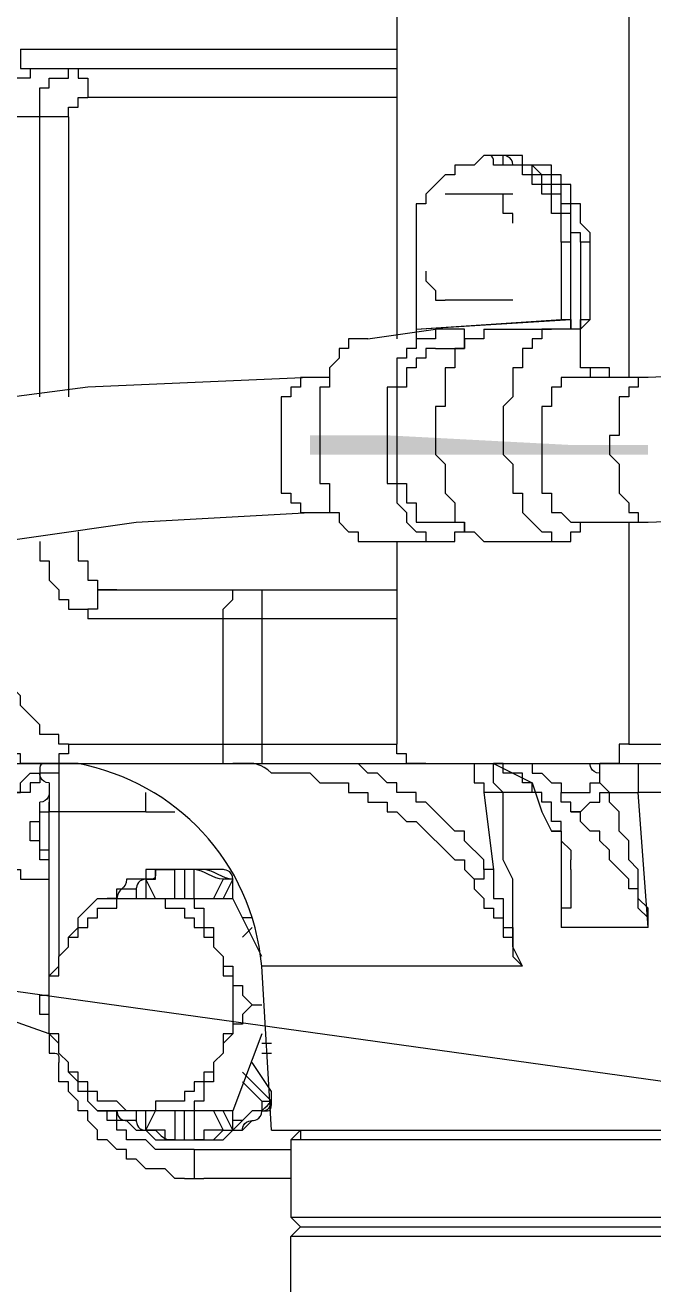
# Model space of a CAD drawing. Header units: millimetres. Extents: x 25083 to 52777, y 24772 to 45779.
# Drawn here: x 39252.31 to 39276.45, y 33806.58 to 33855.01 of the extents above; entities that cross this region are included whole.
import ezdxf

# ---------------------------------------------------------------- set-up
doc = ezdxf.new("R2010")
doc.units = ezdxf.units.MM
doc.layers.add('小车', color=7, linetype='Continuous')
doc.styles.get("Standard").update_dxf_attribs({"font": ''})
doc.styles.get('Standard').set_extended_font_data('SimSun')
doc.dimstyles.new('ISO-25', dxfattribs={"dimtxt": 2.5, "dimasz": 2.5, "dimexe": 1.25, "dimexo": 0.625, "dimtad": 1, "dimtxsty": 'Standard', "dimcen": 2.5, "dimadec": 0, "dimazin": 0, "dimtfac": 1, "dimtmove": 0, "dimatfit": 3, "dimfxl": 1, "dimarcsym": 0})

# ---------------------------------------------------------------- blocks, each defined once
blk = doc.blocks.new('*D925')
at = {"color": 0, "lineweight": -2}
for p, q in [((29677.862, 34881.662), (29677.862, 32448.293)), ((40733.017, 34757.645), (40733.017, 32448.293)), ((29680.362, 32449.543), (40730.517, 32449.543))]:
    blk.add_line(p, q, dxfattribs=at)
at = {"color": 0}
for points in [[(29680.362, 32449.96), (29680.362, 32449.127), (29677.862, 32449.543)], [(40730.517, 32449.127), (40730.517, 32449.96), (40733.017, 32449.543)]]:
    blk.add_solid(points, dxfattribs=at)
at = {"layer": 'DEFPOINTS', "color": 0}
for p in [(29677.862, 34882.287), (40733.017, 34758.27), (40733.017, 32449.543)]:
    blk.add_point(p, dxfattribs=at)
at = {"color": 0, "insert": (35205.439, 32451.628), "char_height": 2.5, "attachment_point": 5}
blk.add_mtext('11055,15', dxfattribs=at)
blk = doc.blocks.new('zw$D2F4')
h = blk.add_hatch(color=7)
h.dxf.hatch_style = 2
h.paths.add_polyline_path([(659.162, 227.643), (659.162, 224.672), (659.905, 224.672), (659.905, 227.272), (659.905, 227.643)])
h = blk.add_hatch(color=7)
h.dxf.hatch_style = 2
h.paths.add_polyline_path([(659.162, 224.672), (659.162, 217.616), (659.534, 217.616), (659.905, 224.672)])
h = blk.add_hatch(color=7)
h.dxf.hatch_style = 2
h.paths.add_polyline_path([(659.162, 217.616), (659.162, 214.645), (659.534, 214.645), (659.534, 217.616)])
at = {"color": 7, "lineweight": 5}
for points in [[(646.165, 238.412), (646.165, 336.823)], [(647.279, 267.007), (647.279, 198.677)], [(653.963, 259.209), (654.335, 250.667), (655.449, 242.126), (656.563, 234.328), (656.934, 227.643)], [(662.133, 227.643), (661.762, 236.184), (660.648, 244.726), (659.534, 252.524), (659.162, 259.209)], [(636.881, 237.67), (639.109, 243.983)], [(672.16, 236.927), (672.16, 241.012)], [(647.279, 238.412), (647.279, 238.784), (647.65, 238.784), (647.65, 239.155), (648.021, 239.155), (648.021, 239.527)], [(648.021, 236.927), (648.021, 237.298), (648.393, 237.298), (648.393, 238.041), (648.764, 238.041), (649.507, 238.784), (649.878, 238.784), (650.25, 239.155), (650.992, 239.155), (650.992, 239.527), (653.963, 239.527)], [(674.017, 238.412), (673.645, 238.412), (673.645, 239.155), (673.274, 239.155), (673.274, 239.527), (672.16, 239.527)], [(643.565, 239.155), (643.194, 239.155), (643.194, 238.784), (642.822, 238.784), (642.822, 238.041)], [(646.165, 239.155), (646.165, 238.784), (646.536, 238.784), (646.907, 238.412)], [(674.759, 238.784), (674.017, 238.784), (674.017, 238.412)], [(674.759, 238.784), (674.759, 224.301)], [(643.194, 237.67), (643.565, 237.67), (643.565, 238.041), (644.308, 238.041), (644.308, 238.412), (644.679, 238.412), (645.051, 238.412), (645.051, 238.041), (645.422, 238.041)], [(646.907, 237.67), (646.907, 238.041), (646.536, 238.041), (646.536, 238.412), (646.165, 238.412)], [(646.907, 238.412), (646.907, 238.041)], [(647.279, 237.67), (647.279, 238.412)], [(674.017, 238.412), (674.017, 224.301)], [(636.138, 237.298), (636.509, 237.298), (636.881, 237.67), (637.623, 237.67), (637.623, 238.041), (637.995, 238.041)], [(637.995, 238.041), (638.366, 238.041), (638.366, 237.67), (639.109, 237.67), (639.48, 237.298), (639.852, 237.298)], [(643.565, 237.67), (643.937, 237.67), (643.937, 238.041), (645.051, 238.041), (645.422, 238.041)], [(645.422, 238.041), (645.793, 238.041)], [(645.422, 238.041), (645.422, 237.67), (645.793, 237.67)], [(655.82, 238.041), (655.077, 238.041), (655.077, 237.67), (654.335, 237.67), (653.963, 237.298), (653.592, 237.298), (653.592, 236.927), (653.22, 236.927), (653.22, 236.184), (652.849, 236.184)], [(661.39, 238.041), (672.16, 238.041)], [(672.16, 238.041), (673.274, 238.041), (673.274, 237.67), (673.645, 237.67), (673.645, 237.298)], [(636.138, 237.298), (636.881, 237.298), (636.881, 237.67), (638.737, 237.67), (639.109, 237.67), (639.109, 237.298), (639.852, 237.298)], [(638.737, 237.67), (645.422, 237.67)], [(645.422, 233.956), (645.422, 237.67)], [(646.165, 237.67), (645.422, 237.67)], [(646.536, 237.67), (646.165, 237.67)], [(646.907, 237.298), (646.907, 237.67)], [(646.907, 237.298), (646.907, 237.67)], [(646.907, 237.298), (646.907, 237.67)], [(646.907, 237.298), (646.907, 237.67)], [(648.021, 236.927), (647.65, 236.927), (647.65, 237.298), (647.279, 237.298), (647.279, 237.67)], [(633.91, 235.813), (634.281, 236.184), (634.653, 236.184), (634.653, 236.556), (635.024, 236.556), (635.395, 236.927), (635.767, 236.927), (636.138, 237.298)], [(633.91, 234.328), (633.91, 234.699), (634.281, 235.07), (634.281, 235.813), (634.653, 235.813), (634.653, 236.184), (635.024, 236.184), (635.024, 236.556), (635.395, 236.556), (635.395, 236.927), (635.767, 236.927), (636.138, 237.298)], [(633.91, 236.184), (633.91, 236.556), (634.281, 236.556), (634.653, 236.927), (635.024, 236.927), (635.024, 237.298), (635.767, 237.298)], [(645.422, 237.298), (639.852, 237.298)], [(639.852, 237.298), (640.223, 236.927), (640.594, 236.927), (640.966, 236.556), (641.337, 236.556), (642.08, 235.813)], [(639.852, 237.298), (640.223, 236.927), (640.594, 236.927), (640.594, 236.556), (640.966, 236.556), (640.966, 236.184), (641.337, 236.184), (641.337, 235.813), (641.708, 235.813), (641.708, 235.442), (641.708, 235.07), (642.08, 235.07), (642.08, 234.328)], [(646.536, 237.298), (645.422, 237.298)], [(646.907, 237.298), (646.536, 237.298)], [(647.279, 236.556), (647.279, 237.298), (646.907, 237.298)], [(647.279, 236.556), (647.279, 236.927)], [(648.021, 236.927), (648.021, 224.301)], [(672.16, 236.927), (661.39, 236.927)], [(672.16, 236.927), (672.531, 236.927), (672.531, 236.556), (672.903, 236.556), (672.903, 236.184)], [(674.017, 236.927), (674.017, 236.556), (673.645, 236.556), (673.645, 236.184), (672.903, 236.184)], [(673.645, 237.298), (673.645, 236.927), (674.017, 236.927)], [(656.191, 236.556), (655.077, 236.556), (655.077, 236.184), (654.335, 236.184), (654.335, 235.813), (653.963, 235.813), (653.963, 235.07)], [(631.31, 232.471), (631.31, 232.842), (631.682, 233.213), (631.682, 233.956), (632.053, 234.328), (632.053, 234.699), (632.424, 234.699), (632.424, 235.07), (632.796, 235.442), (632.796, 235.813), (633.167, 235.813), (633.538, 236.184), (633.91, 236.184)], [(652.849, 224.301), (652.849, 236.184)], [(653.963, 235.07), (653.963, 235.813), (653.22, 235.813), (653.22, 236.184), (652.849, 236.184)], [(672.903, 224.301), (672.903, 236.184)], [(633.167, 234.699), (633.167, 235.07), (633.538, 235.07), (633.538, 235.442), (633.91, 235.442)], [(633.91, 230.614), (633.91, 235.813)], [(642.08, 235.813), (642.08, 230.614)], [(633.538, 234.328), (633.538, 235.07), (633.91, 235.07)], [(642.08, 235.07), (642.451, 235.07), (642.451, 234.328)], [(653.963, 235.07), (653.963, 224.301)], [(632.424, 232.099), (632.424, 233.585), (632.796, 233.956), (632.796, 234.699), (633.167, 234.699)], [(632.796, 232.842), (632.796, 233.213), (633.167, 233.213), (633.167, 233.956)], [(633.167, 233.956), (632.796, 233.585), (632.796, 232.842)], [(633.167, 233.956), (633.91, 233.585)], [(633.167, 233.956), (633.91, 233.956)], [(633.91, 234.328), (633.538, 234.328)], [(636.138, 230.985), (635.767, 231.357), (635.395, 231.357), (635.395, 231.728), (635.024, 231.728), (635.024, 232.099), (634.653, 232.099), (634.653, 232.471), (634.281, 232.471), (634.281, 232.842), (634.281, 233.585), (633.91, 233.585), (633.91, 234.328)], [(642.08, 234.328), (642.08, 233.213), (641.708, 233.213), (641.708, 232.471), (641.337, 232.471), (641.337, 232.099), (640.966, 232.099), (640.966, 231.728), (640.594, 231.728), (640.594, 231.357), (640.223, 231.357), (639.852, 230.985)], [(642.451, 234.328), (642.08, 234.328)], [(642.08, 233.585), (642.822, 233.956)], [(642.822, 233.956), (642.08, 233.956)], [(642.822, 233.956), (642.822, 233.585), (643.194, 233.585), (643.194, 232.842)], [(643.194, 232.842), (643.194, 233.956)], [(645.422, 233.956), (645.422, 232.842)], [(645.422, 233.956), (646.165, 233.956)], [(633.91, 232.842), (632.796, 232.842)], [(632.796, 232.471), (633.91, 232.471)], [(642.08, 232.842), (643.194, 232.842)], [(643.194, 232.471), (642.08, 232.471)], [(632.424, 232.099), (631.31, 232.099), (631.31, 231.728)], [(632.424, 232.099), (632.424, 228.386)], [(633.91, 232.099), (632.796, 232.099)], [(633.167, 230.985), (633.167, 231.728), (632.796, 231.728), (632.796, 232.099)], [(636.138, 230.985), (635.767, 231.357), (635.024, 231.357), (635.024, 231.728), (634.281, 231.728), (634.281, 232.099), (633.91, 232.099)], [(642.08, 232.099), (641.708, 232.099), (641.708, 231.728), (640.966, 231.728), (640.966, 231.357), (640.223, 231.357), (639.852, 230.985)], [(642.08, 232.099), (643.194, 232.099)], [(631.31, 228.386), (631.31, 231.728)], [(632.796, 231.728), (632.796, 231.357), (633.167, 230.985), (633.167, 230.614)], [(647.279, 231.728), (647.279, 230.985), (647.65, 230.985), (648.021, 230.985)], [(633.91, 231.357), (633.167, 230.985)], [(642.822, 230.985), (642.08, 231.357)], [(633.167, 230.614), (633.91, 230.985)], [(633.167, 230.985), (633.167, 230.614), (633.538, 230.243)], [(633.167, 230.985), (633.167, 230.614), (633.538, 230.243)], [(633.538, 230.614), (633.91, 230.614)], [(634.281, 229.5), (633.91, 229.5), (633.91, 229.871), (633.538, 230.243), (633.538, 230.614)], [(636.881, 229.5), (633.91, 230.614)], [(639.852, 230.985), (639.109, 230.985), (639.109, 230.614), (637.252, 230.614), (636.881, 230.614), (636.881, 230.985), (636.138, 230.985)], [(637.995, 229.871), (637.623, 230.243), (637.252, 230.243), (637.252, 230.614), (636.881, 230.614), (636.509, 230.985), (636.138, 230.985)], [(639.852, 230.985), (639.48, 230.985), (639.48, 230.614), (638.737, 230.614), (638.737, 230.243), (638.366, 230.243), (637.995, 229.871)], [(639.852, 229.5), (642.08, 230.614)], [(642.822, 230.614), (642.08, 230.985)], [(642.08, 230.614), (642.451, 230.614)], [(648.021, 230.985), (652.849, 230.985)], [(652.849, 230.985), (653.22, 230.985), (653.592, 230.614), (653.963, 230.614), (653.963, 230.243), (653.963, 229.871)], [(634.281, 229.128), (635.395, 230.243)], [(635.024, 230.243), (634.281, 229.5)], [(640.966, 229.871), (640.594, 230.243)], [(641.337, 229.871), (641.337, 230.243)], [(634.653, 229.128), (635.767, 229.871)], [(637.995, 229.871), (637.995, 229.5)], [(653.963, 229.871), (653.963, 229.5), (653.22, 229.5), (652.849, 229.5)], [(633.167, 229.128), (639.48, 229.5)], [(633.167, 229.128), (633.167, 206.104)], [(636.138, 229.5), (636.138, 229.128)], [(636.509, 229.128), (636.509, 229.5)], [(639.48, 219.473), (639.48, 229.5)], [(648.021, 229.5), (647.279, 229.5), (647.279, 229.128)], [(652.849, 229.5), (648.021, 229.5)], [(659.534, 228.757), (657.677, 228.757), (657.677, 228.386), (657.305, 228.386), (657.305, 228.014), (656.934, 228.014), (656.934, 227.643)], [(662.133, 227.643), (662.133, 228.014), (661.762, 228.014), (661.762, 228.386), (661.39, 228.386), (661.39, 228.757), (659.534, 228.757)], [(626.854, 228.386), (629.082, 228.386)], [(629.454, 228.014), (629.082, 228.386)], [(629.082, 92.468), (629.082, 228.386)], [(629.454, 228.014), (629.825, 228.386)], [(632.796, 228.386), (629.825, 228.386)], [(629.825, 228.386), (629.825, 92.468)], [(632.053, 228.386), (631.682, 228.386)], [(632.424, 228.386), (632.053, 228.386)], [(632.796, 228.386), (632.424, 228.386)], [(632.796, 228.386), (633.167, 228.014)], [(632.796, 109.18), (632.796, 228.386)], [(633.167, 228.386), (633.167, 205.733)], [(629.454, 228.014), (629.454, 92.84)], [(633.167, 228.014), (632.796, 228.014)], [(646.907, 227.643), (646.536, 227.272), (646.536, 226.158), (646.165, 226.158), (646.165, 225.415), (645.793, 225.415), (645.793, 224.672), (645.422, 224.672), (645.422, 224.301), (645.051, 223.929), (645.051, 223.558), (643.565, 222.073), (643.565, 221.701), (643.194, 221.701), (642.822, 221.33)], [(656.934, 227.643), (656.934, 226.529)], [(662.133, 226.9), (662.133, 227.643)], [(663.619, 225.415), (663.619, 226.158), (663.247, 226.158), (663.247, 226.529), (662.876, 226.529), (662.504, 226.9), (661.762, 226.9), (661.762, 227.272), (658.048, 227.272), (658.048, 226.9), (656.934, 226.9), (656.934, 226.529), (656.563, 226.529), (656.191, 226.158), (656.191, 225.786), (655.82, 225.786), (655.82, 225.044)], [(643.194, 220.587), (643.194, 220.959), (643.565, 220.959), (644.308, 221.701), (644.679, 221.701), (644.679, 222.073), (645.793, 223.187), (645.793, 223.558), (646.165, 223.558), (646.165, 224.301), (646.536, 224.301), (646.536, 224.672), (646.907, 225.044), (646.907, 225.415), (647.279, 225.786)], [(663.619, 225.415), (663.99, 222.815)], [(655.82, 225.044), (655.82, 222.444)], [(647.279, 223.187), (647.279, 223.929), (647.65, 223.929), (647.65, 224.301), (648.021, 224.301)], [(655.82, 224.301), (648.021, 224.301)], [(662.133, 224.301), (661.762, 224.301), (661.762, 224.672), (658.048, 224.672), (658.048, 224.301), (657.677, 224.301), (657.305, 224.301), (656.934, 223.929), (656.563, 223.929), (656.191, 223.558), (656.191, 223.187), (655.82, 223.187), (655.82, 222.444)], [(662.876, 223.558), (662.504, 223.558), (662.504, 223.929), (661.762, 223.929), (661.762, 224.301), (659.905, 224.301), (659.534, 224.301), (658.048, 224.301), (658.048, 223.929), (657.305, 223.929), (657.305, 223.558), (656.563, 223.558), (656.563, 222.815)], [(663.99, 222.815), (663.619, 222.815), (663.619, 223.558), (663.247, 223.558), (663.247, 223.929), (662.876, 223.929), (662.876, 224.301), (662.133, 224.301)], [(688.871, 224.301), (663.619, 224.301)], [(663.247, 222.815), (663.247, 223.187), (662.876, 223.187), (662.876, 223.558)], [(663.99, 223.558), (663.619, 223.558)], [(666.961, 223.558), (663.99, 223.558)], [(663.99, 223.558), (664.361, 217.988)], [(663.99, 223.558), (664.361, 217.616)], [(670.674, 220.959), (670.303, 221.33), (670.303, 222.073), (669.932, 222.073), (669.932, 222.444), (669.56, 222.815), (669.189, 223.187), (668.818, 223.187), (668.818, 223.558), (666.961, 223.558)], [(663.99, 220.959), (663.619, 220.959), (663.619, 221.701), (663.247, 221.701), (663.247, 222.073), (662.504, 222.073), (662.504, 222.444), (661.762, 222.444), (661.019, 222.444), (661.019, 222.815), (659.162, 222.815), (658.791, 222.444), (657.677, 222.444), (657.305, 222.073), (656.563, 222.073), (656.563, 221.701), (656.191, 221.701), (656.191, 221.33), (655.82, 220.959), (655.82, 220.587)], [(656.563, 222.815), (656.563, 221.701)], [(663.247, 222.815), (663.247, 221.701)], [(663.99, 221.701), (663.99, 222.815)], [(666.218, 223.187), (665.847, 223.187), (665.475, 222.815), (665.104, 222.815), (665.104, 222.444)], [(655.82, 222.444), (655.82, 222.073), (656.191, 222.073), (656.191, 221.701), (656.563, 221.701)], [(665.104, 219.845), (665.104, 222.444)], [(669.189, 219.845), (669.189, 222.444)], [(642.822, 221.33), (642.451, 221.33), (642.08, 220.959), (641.708, 220.959), (641.708, 220.587), (641.337, 220.587), (641.337, 220.216), (640.594, 220.216), (640.594, 219.845), (639.852, 219.845), (639.48, 219.473)], [(643.194, 220.587), (643.194, 220.959), (642.822, 220.959), (642.822, 221.33)], [(647.279, 221.33), (646.536, 221.33), (646.536, 220.959), (646.165, 220.959)], [(663.247, 221.701), (663.99, 221.701)], [(646.165, 220.959), (643.194, 220.587)], [(646.165, 220.216), (646.165, 220.959)], [(663.99, 220.959), (663.99, 218.359)], [(670.674, 220.587), (670.674, 220.959)], [(643.194, 220.587), (642.08, 220.587), (642.08, 220.216), (640.966, 220.216), (640.966, 219.845), (639.852, 219.845), (639.48, 219.473)], [(646.165, 220.216), (646.536, 220.587), (647.279, 220.587)], [(647.279, 220.587), (646.907, 219.845)], [(646.907, 219.845), (646.907, 220.216), (647.279, 220.216), (647.279, 220.587)], [(655.82, 220.587), (655.82, 217.988)], [(667.332, 217.988), (668.446, 217.988), (668.446, 218.359), (669.189, 218.359), (669.189, 218.73), (669.56, 218.73), (669.56, 219.102), (669.932, 219.102), (669.932, 219.473), (670.303, 219.473), (670.303, 220.587)], [(639.48, 219.473), (640.223, 219.845), (642.822, 219.845), (643.565, 220.216), (646.165, 220.216)], [(646.165, 219.102), (646.165, 220.216)], [(663.99, 218.359), (663.99, 218.73), (663.619, 218.73), (663.619, 219.102), (663.247, 219.102), (663.247, 219.473), (662.504, 219.473), (662.504, 219.845), (661.762, 219.845), (661.39, 219.845), (661.019, 220.216), (659.162, 220.216), (658.791, 219.845), (657.677, 219.845), (657.677, 219.473), (656.934, 219.473), (656.191, 218.73), (656.191, 218.359), (655.82, 218.359), (655.82, 217.988)], [(667.332, 217.616), (668.446, 217.616), (668.446, 217.988), (669.189, 217.988), (669.189, 218.359), (669.56, 218.359), (669.56, 218.73), (669.932, 218.73), (669.932, 219.102), (670.303, 219.102), (670.303, 220.216), (670.674, 220.216)], [(668.075, 219.845), (668.446, 219.845), (668.446, 220.216), (669.189, 220.216)], [(670.674, 219.845), (670.674, 220.216)], [(644.679, 217.988), (645.051, 217.988), (645.051, 218.359), (645.793, 218.359), (645.793, 218.73), (646.165, 218.73), (646.165, 219.102), (646.536, 219.102), (646.536, 219.473), (646.907, 219.473), (646.907, 219.845)], [(647.279, 219.845), (647.279, 219.102), (646.907, 219.102), (646.907, 218.73), (646.536, 218.359), (646.536, 217.988), (646.165, 217.988)], [(646.907, 219.845), (646.536, 219.102)], [(667.332, 216.874), (667.703, 216.874), (668.075, 217.245), (668.818, 217.245), (668.818, 217.616), (669.56, 217.616), (669.56, 217.988), (669.932, 217.988), (669.932, 218.359), (670.303, 218.359), (670.303, 219.473), (670.674, 219.473), (670.674, 219.845)], [(667.332, 217.245), (667.703, 217.245), (667.703, 217.616), (668.818, 217.616), (668.818, 217.988), (669.56, 217.988), (669.56, 218.359), (669.932, 218.359), (669.932, 218.73), (670.303, 219.102), (670.303, 219.845)], [(646.536, 219.102), (645.422, 218.73), (644.679, 218.359)], [(659.534, 218.73), (657.677, 218.73), (657.677, 218.359), (657.305, 218.359), (656.934, 218.359), (656.934, 217.988), (656.563, 217.616)], [(662.133, 217.616), (662.133, 217.988), (661.762, 217.988), (661.762, 218.359), (661.39, 218.359), (661.019, 218.359), (661.019, 218.73), (659.534, 218.73)], [(640.966, 214.645), (640.966, 217.988)], [(643.194, 217.988), (640.966, 217.988)], [(643.194, 217.988), (640.966, 217.988)], [(643.194, 217.616), (641.708, 217.616), (641.708, 217.988), (640.966, 217.988)], [(643.937, 217.988), (643.194, 217.988)], [(644.679, 217.988), (643.194, 217.988)], [(644.679, 217.988), (643.194, 217.988)], [(644.679, 217.988), (644.308, 217.988), (643.937, 217.616), (643.565, 217.616)], [(644.679, 217.988), (643.937, 217.988)], [(644.679, 218.359), (644.679, 217.988)], [(644.679, 217.988), (644.679, 218.359)], [(645.422, 217.616), (645.793, 217.616), (645.793, 217.988), (646.165, 217.988)], [(646.165, 217.988), (646.165, 216.874), (646.536, 216.874), (646.536, 216.502), (646.907, 216.502)], [(655.82, 217.988), (655.82, 217.616), (656.191, 217.616), (656.191, 217.245), (656.563, 217.245), (656.563, 216.874)], [(663.99, 217.245), (663.99, 218.359)], [(667.332, 217.988), (664.361, 217.988)], [(664.361, 217.988), (664.361, 217.616)], [(667.332, 217.616), (667.332, 217.988)], [(640.966, 214.645), (641.337, 214.645), (641.708, 215.017), (642.451, 215.017), (642.451, 215.388), (642.822, 215.388), (643.565, 216.131), (643.937, 216.131), (644.308, 216.502), (644.679, 216.502), (644.679, 216.874), (645.051, 217.245), (645.422, 217.245), (645.422, 217.616)], [(645.422, 217.616), (645.422, 217.245), (645.793, 216.874), (645.793, 216.502), (646.165, 216.502), (646.165, 216.131)], [(656.563, 217.616), (656.563, 214.645)], [(662.133, 214.645), (662.133, 217.616)], [(663.99, 217.616), (667.332, 217.616)], [(664.361, 217.616), (663.99, 217.616)], [(662.504, 217.245), (663.99, 217.245)], [(662.504, 216.874), (662.504, 217.245)], [(663.99, 217.245), (664.361, 217.245)], [(667.332, 217.245), (663.99, 217.245)], [(663.99, 217.245), (664.361, 216.874)], [(664.361, 217.245), (664.361, 216.874)], [(667.332, 216.874), (667.332, 217.245)], [(646.165, 216.131), (646.536, 216.502), (646.907, 216.502)], [(648.021, 215.388), (648.021, 215.76), (647.279, 215.76), (647.279, 216.131), (647.279, 216.502)], [(662.504, 216.874), (662.133, 216.874)], [(662.504, 216.131), (662.504, 216.874)], [(664.361, 216.874), (667.332, 216.874)], [(640.966, 214.645), (641.708, 214.645), (642.08, 215.017), (643.194, 215.017), (643.565, 215.388), (644.308, 215.388), (644.679, 215.76), (645.422, 215.76), (645.793, 216.131), (646.165, 216.131)], [(646.165, 216.131), (646.165, 215.017)], [(659.162, 216.131), (658.791, 215.76), (657.677, 215.76), (657.305, 215.388), (656.934, 215.388), (656.934, 215.017), (656.563, 215.017), (656.563, 214.645)], [(662.133, 214.645), (662.133, 215.017), (661.762, 215.017), (661.762, 215.388), (661.39, 215.388), (661.39, 215.76), (661.019, 215.76), (659.905, 215.76), (659.905, 216.131), (659.162, 216.131)], [(662.133, 216.131), (662.504, 216.131)], [(656.563, 215.388), (648.021, 215.388)], [(648.021, 215.388), (648.021, 199.048)], [(690.356, 215.388), (662.133, 215.388)], [(640.966, 214.645), (646.165, 215.017)], [(646.165, 205.733), (646.165, 215.017)], [(647.279, 215.017), (646.165, 215.017)], [(656.563, 214.645), (656.934, 205.362), (657.677, 195.706), (658.42, 186.422), (658.791, 177.51)], [(664.361, 177.51), (663.99, 187.165), (663.247, 196.82), (662.504, 206.104), (662.133, 214.645)]]:
    blk.add_lwpolyline(points, dxfattribs=at)
for points in [[(642.822, 238.041), (642.822, 237.67), (642.822, 237.67), (642.822, 237.67)], [(646.165, 237.67), (646.165, 237.67), (645.793, 237.67), (645.793, 238.041)], [(646.536, 237.67), (646.536, 238.041), (646.907, 238.041), (646.907, 238.041)], [(646.536, 238.041), (646.536, 238.041), (646.536, 238.041), (646.536, 238.041)], [(647.279, 237.67), (647.279, 238.041), (647.279, 238.041), (646.907, 238.041)], [(636.138, 237.67), (636.138, 237.298), (636.138, 237.298), (635.767, 237.298)], [(636.881, 237.67), (636.881, 237.67), (636.509, 237.67), (636.138, 237.67)], [(646.907, 237.67), (646.907, 237.67), (646.907, 237.67), (646.907, 237.67)], [(639.48, 229.5), (643.565, 229.871), (646.536, 232.842), (647.279, 236.556)], [(633.91, 235.813), (633.91, 235.813), (633.91, 235.813), (633.91, 235.442)], [(633.91, 235.442), (633.91, 235.442), (633.91, 235.442), (633.91, 235.07)], [(642.08, 235.07), (642.08, 235.07), (642.08, 235.442), (642.08, 235.442)], [(633.91, 235.07), (633.538, 235.07), (633.538, 234.699), (633.538, 234.699)], [(642.822, 234.699), (642.451, 234.699), (642.451, 235.07), (642.08, 235.07)], [(633.538, 234.699), (633.167, 234.328), (633.167, 234.328), (633.167, 234.328)], [(642.822, 234.328), (642.822, 234.328), (642.822, 234.328), (642.822, 234.699)], [(633.538, 234.328), (633.538, 234.328), (633.167, 234.328), (633.167, 233.956)], [(633.167, 234.328), (633.167, 234.328), (633.167, 233.956), (633.167, 233.956)], [(633.167, 233.956), (633.167, 233.585), (633.167, 233.585), (633.167, 233.585)], [(633.167, 233.956), (633.167, 233.956), (633.167, 233.956), (633.167, 233.956)], [(633.167, 233.956), (633.167, 233.956), (633.167, 233.956), (633.167, 233.956)], [(642.822, 233.956), (642.822, 234.328), (642.451, 234.328), (642.451, 234.328)], [(642.822, 233.956), (642.822, 233.956), (642.822, 233.956), (642.822, 234.328)], [(643.194, 233.585), (642.822, 233.585), (642.822, 233.585), (642.822, 233.956)], [(643.194, 233.956), (642.822, 233.956), (642.822, 233.956), (642.822, 233.956)], [(642.822, 233.956), (642.822, 233.956), (642.822, 233.956), (642.822, 233.956)], [(633.167, 233.585), (632.796, 233.213), (632.796, 233.213), (632.796, 232.842)], [(643.194, 232.842), (643.194, 233.213), (643.194, 233.213), (643.194, 233.585)], [(631.31, 232.471), (631.31, 232.099), (631.31, 232.099), (631.31, 231.728)], [(632.796, 232.842), (632.796, 232.842), (632.796, 232.842), (632.796, 232.471)], [(632.796, 232.842), (632.796, 232.842), (632.796, 232.471), (632.796, 232.471)], [(632.796, 232.842), (632.796, 232.842), (632.796, 232.471), (632.796, 232.099)], [(632.796, 232.471), (632.796, 232.471), (632.796, 232.471), (632.796, 232.099)], [(643.194, 232.471), (643.194, 232.842), (643.194, 232.842), (643.194, 232.842)], [(643.194, 232.471), (643.194, 232.471), (643.194, 232.842), (643.194, 232.842)], [(643.194, 232.099), (643.194, 232.471), (643.194, 232.842), (643.194, 232.842)], [(643.194, 232.842), (643.194, 232.842), (643.194, 232.842), (643.194, 232.842)], [(643.194, 232.099), (643.194, 232.471), (643.194, 232.471), (643.194, 232.471)], [(632.796, 232.099), (632.796, 231.728), (632.796, 231.728), (632.796, 231.728)], [(632.796, 232.099), (632.796, 232.099), (632.796, 231.728), (632.796, 231.728)], [(632.796, 232.099), (632.796, 232.099), (632.796, 232.099), (632.796, 232.099)], [(632.796, 232.099), (632.796, 231.728), (632.796, 231.728), (632.796, 231.357)], [(632.796, 232.099), (632.796, 232.099), (632.796, 232.099), (632.796, 232.099)], [(632.796, 232.099), (632.796, 232.099), (632.796, 232.099), (632.796, 232.099)], [(632.796, 232.099), (632.796, 231.728), (632.796, 231.728), (632.796, 231.728)], [(632.796, 232.099), (632.796, 232.099), (632.796, 232.099), (632.796, 232.099)], [(632.796, 232.099), (632.796, 232.099), (632.796, 232.099), (632.796, 232.099)], [(632.796, 232.099), (632.796, 232.099), (632.796, 232.099), (632.796, 232.099)], [(642.822, 230.985), (642.822, 231.357), (643.194, 231.728), (643.194, 232.099)], [(643.194, 231.728), (643.194, 231.728), (643.194, 232.099), (643.194, 232.099)], [(643.194, 232.099), (643.194, 232.099), (643.194, 232.099), (643.194, 232.099)], [(643.194, 231.728), (643.194, 231.728), (643.194, 231.728), (643.194, 232.099)], [(643.194, 231.728), (643.194, 231.728), (643.194, 231.728), (643.194, 232.099)], [(643.194, 232.099), (643.194, 232.099), (643.194, 232.099), (643.194, 232.099)], [(643.194, 232.099), (643.194, 232.099), (643.194, 232.099), (643.194, 232.099)], [(643.194, 232.099), (643.194, 232.099), (643.194, 232.099), (643.194, 232.099)], [(643.194, 231.357), (643.194, 231.357), (643.194, 231.728), (643.194, 232.099)], [(643.194, 232.099), (643.194, 232.099), (643.194, 232.099), (643.194, 232.099)], [(643.194, 232.099), (643.194, 232.099), (643.194, 232.099), (643.194, 232.099)], [(632.796, 231.728), (632.796, 231.728), (632.796, 231.728), (632.796, 231.728)], [(632.796, 231.728), (632.796, 231.728), (632.796, 231.728), (632.796, 231.728)], [(632.796, 231.728), (632.796, 231.728), (632.796, 231.728), (632.796, 231.728)], [(642.822, 230.614), (642.822, 230.985), (643.194, 231.357), (643.194, 231.728)], [(643.194, 231.728), (643.194, 231.728), (643.194, 231.728), (643.194, 231.728)], [(643.194, 231.728), (643.194, 231.728), (643.194, 231.728), (643.194, 231.728)], [(632.796, 231.357), (632.796, 231.357), (632.796, 230.985), (632.796, 230.985)], [(643.194, 230.985), (643.194, 230.985), (643.194, 231.357), (643.194, 231.357)], [(632.796, 230.985), (632.796, 230.985), (633.167, 230.614), (633.167, 230.614)], [(633.167, 230.985), (633.167, 230.985), (633.167, 230.985), (633.167, 230.985)], [(633.167, 230.985), (633.167, 230.985), (633.167, 230.985), (633.167, 230.614)], [(633.167, 230.614), (633.167, 230.614), (633.167, 230.243), (633.167, 230.243)], [(633.167, 230.614), (633.167, 230.614), (633.167, 230.243), (633.167, 230.243)], [(633.167, 230.614), (633.167, 230.614), (633.538, 230.614), (633.538, 230.614)], [(642.451, 230.614), (642.451, 230.614), (642.451, 230.614), (642.451, 230.614)], [(642.451, 230.614), (642.822, 230.614), (642.822, 230.614), (642.822, 230.614)], [(642.822, 230.985), (642.822, 230.985), (642.822, 230.985), (642.822, 230.985)], [(642.822, 230.985), (642.822, 230.985), (642.822, 230.985), (642.822, 230.985)], [(642.822, 230.614), (642.822, 230.614), (642.822, 230.985), (642.822, 230.985)], [(642.822, 230.614), (642.822, 230.614), (642.822, 230.985), (642.822, 230.985)], [(642.822, 230.614), (642.822, 230.985), (642.822, 230.985), (642.822, 230.985)], [(642.822, 230.614), (643.194, 230.614), (643.194, 230.985), (643.194, 230.985)], [(642.822, 230.985), (642.822, 230.985), (642.822, 230.985), (642.822, 230.985)], [(642.822, 230.614), (642.822, 230.614), (642.822, 230.614), (642.822, 230.614)], [(647.279, 229.871), (647.279, 230.243), (647.279, 230.614), (647.279, 230.614)], [(633.167, 230.243), (633.167, 230.243), (633.538, 230.243), (633.538, 229.871)], [(633.167, 230.243), (633.167, 230.243), (633.167, 230.243), (633.538, 229.871)], [(633.167, 230.243), (633.167, 230.243), (633.167, 230.243), (633.167, 230.243)], [(633.538, 230.243), (633.538, 230.243), (633.538, 230.243), (633.538, 230.243)], [(633.538, 229.871), (633.538, 229.871), (633.538, 229.5), (633.91, 229.5)], [(633.538, 229.871), (633.538, 229.871), (633.538, 229.871), (633.538, 229.871)], [(646.907, 229.128), (647.279, 229.5), (647.279, 229.871), (647.279, 229.871)], [(633.91, 229.5), (633.91, 229.5), (633.91, 229.5), (633.91, 229.5)], [(633.91, 229.5), (634.281, 229.128), (634.281, 229.128), (634.281, 229.128)], [(633.91, 229.5), (633.91, 229.128), (634.281, 229.128), (634.281, 229.128)], [(633.91, 229.5), (633.91, 229.5), (633.91, 229.5), (633.91, 229.5)], [(633.91, 229.5), (633.91, 229.128), (633.91, 229.128), (634.281, 229.128)], [(634.281, 229.5), (634.281, 229.5), (634.281, 229.5), (634.281, 229.128)], [(634.281, 229.128), (634.653, 229.128), (634.653, 229.128), (634.653, 229.128)], [(646.907, 229.128), (646.907, 229.128), (646.907, 229.128), (646.907, 229.128)], [(646.907, 228.014), (646.907, 228.386), (646.907, 228.757), (646.907, 229.128)], [(632.796, 228.386), (632.796, 228.386), (632.796, 228.386), (632.796, 228.386)], [(632.796, 228.014), (632.796, 228.014), (632.796, 228.014), (632.796, 228.386)], [(646.907, 227.643), (646.907, 228.014), (646.907, 228.014), (646.907, 228.014)], [(662.133, 224.301), (662.133, 224.301), (662.133, 224.301), (662.133, 224.301)], [(670.303, 220.587), (670.674, 220.587), (670.674, 220.587), (670.674, 220.959)], [(670.303, 220.587), (670.303, 220.587), (670.303, 220.587), (670.303, 220.587)], [(670.674, 220.216), (670.674, 220.216), (670.674, 220.587), (670.674, 220.587)], [(670.303, 219.845), (670.674, 219.845), (670.674, 220.216), (670.674, 220.216)], [(670.674, 220.216), (670.674, 220.216), (670.674, 220.216), (670.674, 220.216)], [(670.674, 220.216), (670.674, 220.216), (670.674, 220.216), (670.674, 220.216)], [(670.303, 219.845), (670.303, 219.845), (670.303, 219.845), (670.303, 219.845)], [(644.679, 217.988), (644.679, 217.988), (644.679, 217.988), (644.679, 217.988)], [(643.194, 217.616), (643.565, 217.616), (643.565, 217.616), (643.565, 217.616)], [(646.907, 216.502), (646.907, 216.874), (647.279, 216.874), (647.279, 216.874)], [(646.907, 216.502), (646.907, 216.502), (646.907, 216.502), (646.907, 216.502)], [(646.907, 216.502), (646.907, 216.502), (646.907, 216.502), (647.279, 216.502)]]:
    blk.add_open_spline(points, degree=3, dxfattribs=at)
blk = doc.blocks.new('A$C1A4175F5')
at = {"layer": '小车', "color": 7, "lineweight": 0}
blk.add_lwpolyline([(63.554, 574.641), (530.126, 639.594)], dxfattribs=at)
blk = doc.blocks.new('zw$50CE')
blk.add_blockref('zw$D2F4', (22.01, 103.569))
at = {"layer": '小车', "ltscale": 10, "xscale": -1, "rotation": 270}
blk.add_blockref('A$C1A4175F5', (47.032, 0), dxfattribs=at)

msp = doc.modelspace()

# ---------------------------------------------------------------- block references
at = {"rotation": 90}
msp.add_blockref('zw$50CE', (39594.481, 33157.316), dxfattribs=at)

# ---------------------------------------------------------------- dimensions: what is measured, and where the dimension line sits
dim = msp.add_linear_dim(base=(40733.0166, 32449.5434), p1=(29677.8617, 34882.2868), p2=(40733.0166, 34758.2702), dimstyle='ISO-25')
dim.commit()
dim.dimension.update_dxf_attribs({"geometry": '*D925', "text_midpoint": (35205.4391, 32449.5434), "dimtype": 160})

doc.saveas('drawing.dxf')
